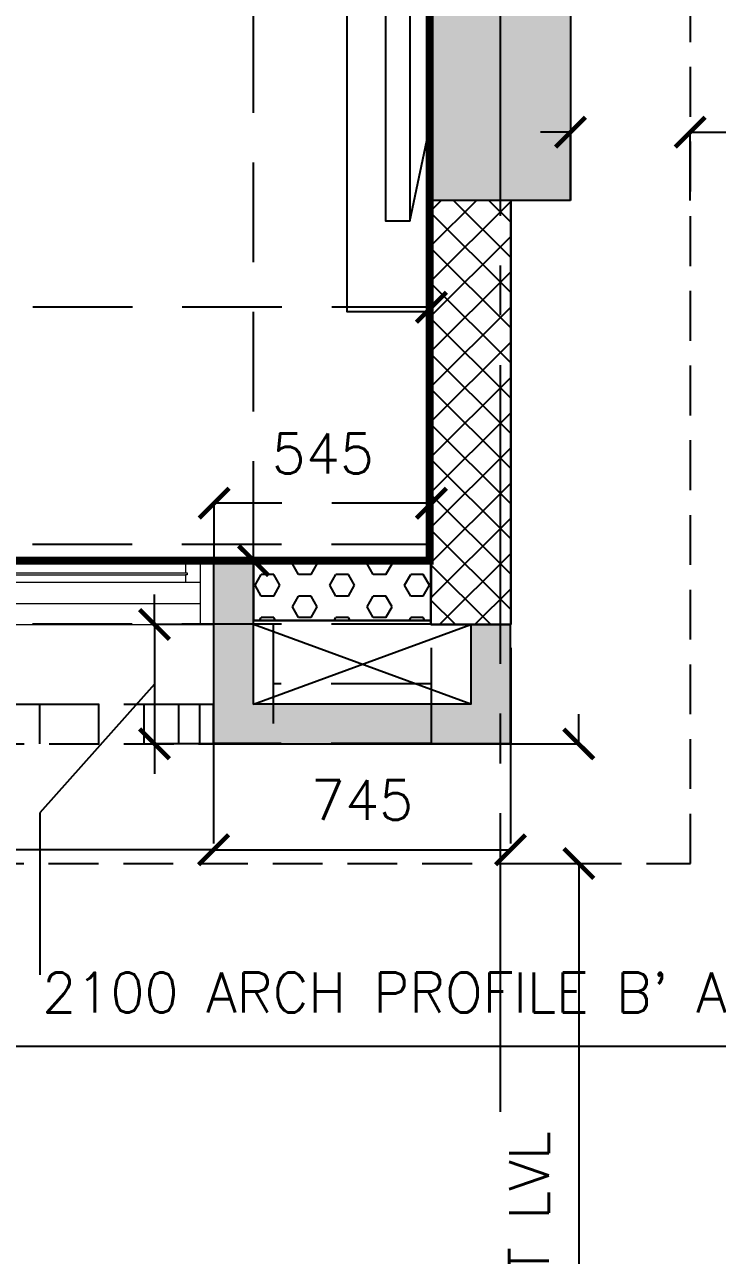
# Model space of a CAD drawing. Header units: millimetres. Extents: x 1135099 to 1230264, y -5736945 to -5695799.
# Drawn here: x 1215781 to 1217520, y -5729169 to -5726078 of the extents above; entities that cross this region are included whole.
import ezdxf

# ---------------------------------------------------------------- set-up
doc = ezdxf.new("R2010")
doc.units = ezdxf.units.MM
doc.header["$LTSCALE"] = 1000
doc.header["$MEASUREMENT"] = 0
for name, pattern in [('$0$AUDIT_D_120904163729-0', [0]), ('$0$HIDDEN', [0.375, 0.25, -0.125]), ('$2$AUDIT_D_120904163729-0', [0]), ('$5$HIDDEN', [0.375, 0.25, -0.125]), ('2BHK-A - FRONT$1$AUDIT_D_120904163729-0', [0]), ('AUDIT_D_120904163729-0', [0]), ('T8(T9 IS SIMILAR) - 1st FLOOR ELEVATION$0$AUDIT_D_120904163729-0', [0]), ('T8(T9 IS SIMILAR) - 1st FLOOR ELEVATION$0$HIDDEN', [0.375, 0.25, -0.125]), ('T8(T9 IS SIMILAR) - DIMENSION & TEXTING$0$HIDDEN', [0.375, 0.25, -0.125]), ('T8(T9 IS SIMILAR) - TYPICAL FLOOR ELEVATION$1$AUDIT_D_120904163729-0', [0]), ('T8(T9 IS SIMILAR) - TYPICAL FLOOR ELEVATION$1$HIDDEN', [0.375, 0.25, -0.125]), ('T8(T9 IS SIMILAR)$0$$0$HIDDEN', [0.375, 0.25, -0.125]), ('T8_REFUGE COLUMNS$0$CENTER2', [1.125, 0.75, -0.125, 0.125, -0.125])]:
    doc.linetypes.add(name, pattern=pattern)
doc.layers.get('0').update_dxf_attribs({"linetype": 'AUDIT_D_120904163729-0'})
for name, color, linetype in [('$0$A-DIM', 1, '$0$AUDIT_D_120904163729-0'), ('$1$A-DIM', 1, '$2$AUDIT_D_120904163729-0'), ('2BHK-A - FRONT$0$a-furniture', 8, 'Continuous'), ('2BHK-A - FRONT$1$A-HATCH -160', 251, '2BHK-A - FRONT$1$AUDIT_D_120904163729-0'), ('T8(T9 IS SIMILAR) - 1st FLOOR ELEVATION$0$A-WALL-FEATURES', 110, 'T8(T9 IS SIMILAR) - 1st FLOOR ELEVATION$0$AUDIT_D_120904163729-0'), ('T8(T9 IS SIMILAR) - DIMENSION & TEXTING$0$A-DIMENSIONS', 2, 'T8(T9 IS SIMILAR) - DIMENSION & TEXTING$0$HIDDEN'), ('T8(T9 IS SIMILAR) - TYPICAL FLOOR ELEVATION$1$A-DIM', 1, 'T8(T9 IS SIMILAR) - TYPICAL FLOOR ELEVATION$1$AUDIT_D_120904163729-0'), ('T8(T9 IS SIMILAR) - TYPICAL FLOOR ELEVATION$1$A-WALL HATCH', 252, 'T8(T9 IS SIMILAR) - TYPICAL FLOOR ELEVATION$1$AUDIT_D_120904163729-0'), ('T8(T9 IS SIMILAR) - TYPICAL FLOOR ELEVATION$1$A-WALL-FEATURES', 6, 'T8(T9 IS SIMILAR) - TYPICAL FLOOR ELEVATION$1$AUDIT_D_120904163729-0'), ('T8(T9 IS SIMILAR)$0$S-BEAM', 20, 'T8(T9 IS SIMILAR)$0$$0$HIDDEN'), ('T8_REFUGE COLUMNS$0$A-CENTERLINE', 193, 'T8_REFUGE COLUMNS$0$CENTER2'), ('T8_REFUGE COLUMNS$1$A-RCC COLS', 3, 'Continuous'), ('T8_TYPICAL COLUMNS$0$A-RCC COLS', 3, 'Continuous')]:
    doc.layers.add(name, color=color, linetype=linetype)
for name, color, linetype, lineweight in [('2BHK-A - FRONT$1$A-WALL- 160', 6, 'Continuous', 30), ('2BHK-A - FRONT$1$Window', 4, 'Continuous', 20), ('T8(T9 IS SIMILAR)$0$D&W', 8, 'Continuous', 25)]:
    doc.layers.add(name, color=color, linetype=linetype, lineweight=lineweight)
doc.layers.add('A-RERA CARPET AREA', color=30, linetype='Continuous', plot=False)
doc.layers.add('T8_REFUGE COLUMNS$1$COL-HATCH', color=7, linetype='Continuous', lineweight=25, true_color=0xa3a3a3)
doc.styles.add('$4$Romans 1', font='romans.shx', dxfattribs={"height": 100})
doc.styles.add('$6$Romans 1', font='romans.shx', dxfattribs={"height": 100})
doc.styles.add('T8(T9 IS SIMILAR) - DIMENSION & TEXTING$0$Romans 1', font='romans.shx', dxfattribs={"height": 100})
doc.styles.add('T8(T9 IS SIMILAR) - TYPICAL FLOOR ELEVATION$1$Romans 1', font='romans.shx', dxfattribs={"height": 100})
doc.dimstyles.new('$1$ALPINE S', dxfattribs={"dimscale": 0, "dimtxt": 100, "dimasz": 75, "dimexe": 0, "dimexo": 0, "dimgap": 75, "dimtad": 1, "dimdec": 0, "dimzin": 0, "dimdsep": 46, "dimtxsty": '$4$Romans 1', "dimblk": '$4$_ArchTick', "dimcen": 0.09, "dimclrd": 256, "dimclre": 256, "dimclrt": 7, "dimadec": 0, "dimazin": 0, "dimtfac": 1, "dimtdec": 0, "dimtofl": 0, "dimtmove": 1, "dimatfit": 0, "dimldrblk": '$1$_Open90', "dimfxl": 1, "dimtolj": 1, "dimtzin": 0, "dimarcsym": 0})
doc.dimstyles.new('$2$ALPINE S', dxfattribs={"dimscale": 0, "dimtxt": 100, "dimasz": 75, "dimexe": 0, "dimexo": 0, "dimgap": 75, "dimtad": 1, "dimdec": 0, "dimzin": 0, "dimdsep": 46, "dimtxsty": '$6$Romans 1', "dimblk": '$6$_ArchTick', "dimcen": 0.09, "dimclrd": 256, "dimclre": 256, "dimclrt": 7, "dimadec": 0, "dimazin": 0, "dimtfac": 1, "dimtdec": 0, "dimtofl": 0, "dimtmove": 1, "dimatfit": 0, "dimldrblk": '$2$_Open90', "dimfxl": 1, "dimtolj": 1, "dimtzin": 0, "dimarcsym": 0})
doc.dimstyles.new('T8(T9 IS SIMILAR) - DIMENSION & TEXTING$0$ALPINE S', dxfattribs={"dimscale": 0, "dimtxt": 100, "dimasz": 75, "dimexe": 0, "dimexo": 0, "dimgap": 75, "dimtad": 1, "dimdec": 0, "dimzin": 0, "dimdsep": 46, "dimtxsty": 'T8(T9 IS SIMILAR) - DIMENSION & TEXTING$0$Romans 1', "dimblk": 'T8(T9 IS SIMILAR) - DIMENSION & TEXTING$0$_ArchTick', "dimcen": 0.09, "dimclrd": 256, "dimclre": 256, "dimclrt": 7, "dimadec": 0, "dimazin": 0, "dimtfac": 1, "dimtdec": 0, "dimtofl": 0, "dimtmove": 1, "dimatfit": 0, "dimldrblk": 'T8(T9 IS SIMILAR) - DIMENSION & TEXTING$0$_Open90', "dimfxl": 1, "dimtolj": 1, "dimtzin": 0, "dimarcsym": 0})
doc.dimstyles.new('T8(T9 IS SIMILAR) - TYPICAL FLOOR ELEVATION$1$ALPINE S', dxfattribs={"dimscale": 0, "dimtxt": 100, "dimasz": 75, "dimexe": 0, "dimexo": 0, "dimgap": 75, "dimtad": 1, "dimdec": 0, "dimzin": 0, "dimdsep": 46, "dimtxsty": 'T8(T9 IS SIMILAR) - TYPICAL FLOOR ELEVATION$1$Romans 1', "dimblk": 'T8(T9 IS SIMILAR) - TYPICAL FLOOR ELEVATION$1$_ArchTick', "dimcen": 0.09, "dimclrd": 256, "dimclre": 256, "dimclrt": 7, "dimadec": 0, "dimazin": 0, "dimtfac": 1, "dimtdec": 0, "dimtofl": 0, "dimtmove": 1, "dimatfit": 0, "dimldrblk": 'T8(T9 IS SIMILAR) - TYPICAL FLOOR ELEVATION$1$_Open90', "dimfxl": 1, "dimtolj": 1, "dimtzin": 0, "dimarcsym": 0})

# ---------------------------------------------------------------- blocks, each defined once
blk = doc.blocks.new('T8(T9 IS SIMILAR) - DIMENSION & TEXTING$0$_ArchTick')
at = {"color": 0, "linetype": 'ByBlock', "const_width": 0.15}
blk.add_lwpolyline([(-0.5, -0.5), (0.5, 0.5)], dxfattribs=at)
blk = doc.blocks.new('*D532')
at = {"layer": 'T8(T9 IS SIMILAR) - DIMENSION & TEXTING$0$A-DIMENSIONS', "linetype": 'T8(T9 IS SIMILAR) - DIMENSION & TEXTING$0$HIDDEN', "lineweight": -2, "transparency": 16777216}
for p, q in [((1216256.8, -5727424.6), (1216256.8, -5727280.1)), ((1216801.9, -5727424.6), (1216801.9, -5727280.1))]:
    blk.add_line(p, q, dxfattribs=at)
at = {"layer": 'T8(T9 IS SIMILAR) - DIMENSION & TEXTING$0$A-DIMENSIONS', "lineweight": -2, "transparency": 16777216}
blk.add_line((1216801.9, -5727280.1), (1216256.8, -5727280.1), dxfattribs=at)
at = {"layer": 'T8(T9 IS SIMILAR) - DIMENSION & TEXTING$0$A-DIMENSIONS', "linetype": 'ByBlock', "lineweight": -2, "transparency": 16777216, "xscale": 75, "yscale": 75, "zscale": 75, "rotation": 180}
blk.add_blockref('T8(T9 IS SIMILAR) - DIMENSION & TEXTING$0$_ArchTick', (1216256.8, -5727280.1), dxfattribs=at)
at = {"layer": 'T8(T9 IS SIMILAR) - DIMENSION & TEXTING$0$A-DIMENSIONS', "linetype": 'ByBlock', "lineweight": -2, "transparency": 16777216, "xscale": 75, "yscale": 75, "zscale": 75}
blk.add_blockref('T8(T9 IS SIMILAR) - DIMENSION & TEXTING$0$_ArchTick', (1216801.9, -5727280.1), dxfattribs=at)
at = {"layer": 'T8(T9 IS SIMILAR) - DIMENSION & TEXTING$0$A-DIMENSIONS', "color": 7, "linetype": 'ByBlock', "transparency": 16777216, "insert": (1216529.4, -5727155.1), "char_height": 100, "attachment_point": 5, "style": 'T8(T9 IS SIMILAR) - DIMENSION & TEXTING$0$Romans 1'}
blk.add_mtext('\\A1;545', dxfattribs=at)
blk = doc.blocks.new('T8(T9 IS SIMILAR) - DIMENSION & TEXTING$0$_Open90')
at = {"color": 0, "linetype": 'ByBlock', "lineweight": -2}
for p, q in [((-0.5, 0.5), (0, 0)), ((0, 0), (-1, 0)), ((0, 0), (-0.5, -0.5))]:
    blk.add_line(p, q, dxfattribs=at)
blk = doc.blocks.new('*D534')
at = {"layer": 'T8(T9 IS SIMILAR) - DIMENSION & TEXTING$0$A-DIMENSIONS', "linetype": 'T8(T9 IS SIMILAR) - DIMENSION & TEXTING$0$HIDDEN', "lineweight": -2, "transparency": 16777216}
for p, q in [((1213411.9, -5726519.7), (1213411.9, -5726787.9)), ((1216801.9, -5726519.7), (1216801.9, -5726787.9))]:
    blk.add_line(p, q, dxfattribs=at)
at = {"layer": 'T8(T9 IS SIMILAR) - DIMENSION & TEXTING$0$A-DIMENSIONS', "lineweight": -2, "transparency": 16777216}
blk.add_line((1216801.9, -5726787.9), (1213411.9, -5726787.9), dxfattribs=at)
at = {"layer": 'T8(T9 IS SIMILAR) - DIMENSION & TEXTING$0$A-DIMENSIONS', "linetype": 'ByBlock', "lineweight": -2, "transparency": 16777216, "xscale": 75, "yscale": 75, "zscale": 75, "rotation": 180}
blk.add_blockref('T8(T9 IS SIMILAR) - DIMENSION & TEXTING$0$_ArchTick', (1213411.9, -5726787.9), dxfattribs=at)
at = {"layer": 'T8(T9 IS SIMILAR) - DIMENSION & TEXTING$0$A-DIMENSIONS', "linetype": 'ByBlock', "lineweight": -2, "transparency": 16777216, "xscale": 75, "yscale": 75, "zscale": 75}
blk.add_blockref('T8(T9 IS SIMILAR) - DIMENSION & TEXTING$0$_ArchTick', (1216801.9, -5726787.9), dxfattribs=at)
at = {"layer": 'T8(T9 IS SIMILAR) - DIMENSION & TEXTING$0$A-DIMENSIONS', "color": 7, "linetype": 'ByBlock', "transparency": 16777216, "insert": (1215106.9, -5726662.9), "char_height": 100, "attachment_point": 5, "style": 'T8(T9 IS SIMILAR) - DIMENSION & TEXTING$0$Romans 1'}
blk.add_mtext('\\A1;3390', dxfattribs=at)
blk = doc.blocks.new('*D535')
at = {"layer": 'T8(T9 IS SIMILAR) - DIMENSION & TEXTING$0$A-DIMENSIONS', "linetype": 'T8(T9 IS SIMILAR) - DIMENSION & TEXTING$0$HIDDEN', "lineweight": -2, "transparency": 16777216}
for p, q in [((1216152.2, -5723474.4), (1216355.8, -5723474.4)), ((1216223.8, -5727424.6), (1216355.8, -5727424.6))]:
    blk.add_line(p, q, dxfattribs=at)
at = {"layer": 'T8(T9 IS SIMILAR) - DIMENSION & TEXTING$0$A-DIMENSIONS', "lineweight": -2, "transparency": 16777216}
blk.add_line((1216355.8, -5727424.6), (1216355.8, -5723474.4), dxfattribs=at)
at = {"layer": 'T8(T9 IS SIMILAR) - DIMENSION & TEXTING$0$A-DIMENSIONS', "linetype": 'ByBlock', "lineweight": -2, "transparency": 16777216, "xscale": 75, "yscale": 75, "zscale": 75}
for p, rotation in [((1216355.8, -5723474.4), 90), ((1216355.8, -5727424.6), 270)]:
    blk.add_blockref('T8(T9 IS SIMILAR) - DIMENSION & TEXTING$0$_ArchTick', p, dxfattribs=dict(at, rotation=rotation))
at = {"layer": 'T8(T9 IS SIMILAR) - DIMENSION & TEXTING$0$A-DIMENSIONS', "color": 7, "linetype": 'ByBlock', "transparency": 16777216, "insert": (1216230.8, -5725449.5), "char_height": 100, "attachment_point": 5, "rotation": 90, "style": 'T8(T9 IS SIMILAR) - DIMENSION & TEXTING$0$Romans 1'}
blk.add_mtext('\\A1;3950', dxfattribs=at)
blk = doc.blocks.new('T8(T9 IS SIMILAR) - 1st FLOOR ELEVATION')
at = {"layer": 'T8(T9 IS SIMILAR) - 1st FLOOR ELEVATION$0$A-WALL-FEATURES', "color": 2, "linetype": 'T8(T9 IS SIMILAR) - 1st FLOOR ELEVATION$0$HIDDEN', "ltscale": 0.5}
for p, q in [((1214155.4, -5727784.4, -0.6), (1216255.4, -5727784.4, -0.6)), ((1215818.9, -5727884.4, -0.6), (1215818.9, -5727784.4, -0.6)), ((1215967.3, -5727884.4, -0.6), (1215967.3, -5727784.4, -0.6)), ((1216080.8, -5727884.4, -0.6), (1216080.8, -5727784.4, -0.6)), ((1216168.1, -5727884.4, -0.6), (1216168.1, -5727784.4, -0.6)), ((1216220.5, -5727884.4, -0.6), (1216220.5, -5727784.4, -0.6)), ((1216255.4, -5727884.4, -0.6), (1216255.4, -5727784.4, -0.6)), ((1214155.4, -5727884.4, -0.6), (1216255.4, -5727884.4, -0.6))]:
    blk.add_line(p, q, dxfattribs=at)
blk.add_lwpolyline([(1213403.9, -5728184.6), (1217451.9, -5728184.7), (1217451.9, -5722974), (1216152.2, -5722974)], dxfattribs=at)
blk = doc.blocks.new('T8_REFUGE COLUMNS')
at = {"layer": 'T8_REFUGE COLUMNS$1$COL-HATCH', "linetype": 'ByBlock'}
h = blk.add_hatch(color=256, dxfattribs=at)
h.dxf.hatch_style = 1
h.paths.add_polyline_path([(1217152.1, -5726519.9), (1216802.1, -5726519.9), (1216802.1, -5724724.9), (1217152.1, -5724724.9)])
at = {"layer": 'T8_REFUGE COLUMNS$0$A-CENTERLINE'}
blk.add_line((1216977.1, -5728808.5), (1216977.1, -5698299.6), dxfattribs=at)
at = {"layer": 'T8_REFUGE COLUMNS$1$A-RCC COLS', "linetype": 'ByBlock'}
blk.add_lwpolyline([(1217152.1, -5726519.9), (1216802.1, -5726519.9), (1216802.1, -5724724.9), (1217152.1, -5724724.9)], close=True, dxfattribs=at)
blk = doc.blocks.new('T8_TYPICAL COLUMNS')
at = {"layer": 'T8_TYPICAL COLUMNS$0$A-RCC COLS', "linetype": 'ByBlock'}
blk.add_blockref('T8_REFUGE COLUMNS', (0, 0), dxfattribs=at)
blk = doc.blocks.new('2BHK-A - FRONT$0$2100')
at = {"layer": '2BHK-A - FRONT$1$Window', "color": 1, "lineweight": 13}
for p, q in [((1150876.5, -5693344.1), (1148842.5, -5693344.1)), ((1149507.5, -5693344.1), (1148880, -5693344.1)), ((1149507.5, -5693397.4), (1148880, -5693397.4)), ((1150173.7, -5693397.4), (1149545, -5693397.4)), ((1150211.2, -5693397.4), (1150876.5, -5693397.4)), ((1149507.5, -5693450.8), (1148842.5, -5693450.8)), ((1150173.7, -5693450.8), (1149545, -5693450.8)), ((1150839, -5693450.8), (1150211.2, -5693450.8)), ((1150173.7, -5693504.1), (1148842.5, -5693504.1)), ((1150839, -5693504.1), (1150211.2, -5693504.1))]:
    blk.add_line(p, q, dxfattribs=at)
at = {"layer": '2BHK-A - FRONT$1$Window', "color": 5, "lineweight": 13}
for p, q in [((1149507.5, -5693374.4), (1148880, -5693374.4)), ((1149507.5, -5693378.9), (1148880, -5693378.9)), ((1150173.7, -5693416), (1149545, -5693416)), ((1150173.7, -5693432.2), (1149545, -5693432.2)), ((1150839, -5693469.3), (1150211.2, -5693469.3)), ((1150839, -5693485.5), (1150211.2, -5693485.5))]:
    blk.add_line(p, q, dxfattribs=at)
at = {"layer": '2BHK-A - FRONT$1$Window', "color": 4, "lineweight": 13}
for points in [[(1148842.5, -5693344.1), (1148809.5, -5693344.1), (1148809.5, -5693504.1), (1148842.5, -5693504.1)], [(1148880, -5693378.9), (1148880, -5693397.4), (1148842.5, -5693397.4), (1148842.5, -5693344.1), (1148880, -5693344.1), (1148880, -5693374.4), (1148875.5, -5693374.4), (1148875.5, -5693378.9)], [(1149507.5, -5693378.9), (1149507.5, -5693397.4), (1149545, -5693397.4), (1149545, -5693344.1), (1149507.5, -5693344.1), (1149507.5, -5693374.4), (1149512, -5693374.4), (1149512, -5693378.9)], [(1150909.5, -5693344.1), (1150876.5, -5693344.1), (1150876.5, -5693504.1), (1150909.5, -5693504.1)], [(1149545, -5693432.2), (1149545, -5693450.8), (1149507.5, -5693450.8), (1149507.5, -5693397.4), (1149545, -5693397.4), (1149545, -5693416), (1149540.5, -5693416), (1149540.5, -5693432.2)], [(1150173.7, -5693432.2), (1150173.7, -5693450.8), (1150211.2, -5693450.8), (1150211.2, -5693397.4), (1150173.7, -5693397.4), (1150173.7, -5693416), (1150178.2, -5693416), (1150178.2, -5693432.2)], [(1150211.2, -5693485.5), (1150211.2, -5693504.1), (1150173.7, -5693504.1), (1150173.7, -5693450.8), (1150211.2, -5693450.8), (1150211.2, -5693469.3), (1150206.7, -5693469.3), (1150206.7, -5693485.5)], [(1150839, -5693485.5), (1150839, -5693504.1), (1150876.5, -5693504.1), (1150876.5, -5693450.8), (1150839, -5693450.8), (1150839, -5693469.3), (1150843.5, -5693469.3), (1150843.5, -5693485.5)]]:
    blk.add_lwpolyline(points, close=True, dxfattribs=at)
blk = doc.blocks.new('2BHK-A - FRONT$0$A$C7BF77BFD')
at = {"layer": '2BHK-A - FRONT$0$a-furniture'}
for p, q in [((-300, 1078.1), (-246.9, 1328.1)), ((-300, 1078.1), (-300, 478.1)), ((-246.9, 228.1), (-300, 478.1))]:
    blk.add_line(p, q, dxfattribs=at)
for points in [[(-300, 1550), (-300, 0), (-90, 0), (-90, 1550)], [(-246.9, 228.1), (-186.9, 228.1), (-186.9, 1328.1), (-246.9, 1328.1)]]:
    blk.add_lwpolyline(points, close=True, dxfattribs=at)
blk = doc.blocks.new('2BHK-A - FRONT')
at = {"layer": '2BHK-A - FRONT$1$A-HATCH -160', "linetype": 'ByBlock'}
h = blk.add_hatch(dxfattribs=at)
h.set_pattern_fill('ANSI37', color=256, scale=500)
h.paths.add_polyline_path([(1141249.5, -5727584.8), (1141049.5, -5727584.8), (1141049.5, -5726519.5), (1141249.5, -5726519.5)])
h.paths.add_polyline_path([(1141249.5, -5723474.2), (1141899.2, -5723474.2), (1141899.2, -5723274.2), (1141249.5, -5723274.2)])
h.paths.add_polyline_path([(1147999.5, -5728684.2), (1148199.5, -5728684.2), (1148199.5, -5727609.8), (1147999.5, -5727609.8)])
h = blk.add_hatch(dxfattribs=at)
h.set_pattern_fill('HEX', color=256, scale=250)
h.paths.add_polyline_path([(1141695, -5727574.6), (1141249.8, -5727574.6), (1141249.8, -5727424.6), (1141695, -5727424.6)])
h.paths.add_polyline_path([(1143995, -5727574.6), (1144639.8, -5727574.6), (1144639.8, -5727424.6), (1143995, -5727424.6)])
at = {"layer": '2BHK-A - FRONT$1$A-WALL- 160', "linetype": 'ByBlock'}
for p, q in [((1141049.5, -5727584.6, 0.3), (1141049.5, -5726519.9, 0.7)), ((1141249.5, -5727584.6, 0.3), (1141249.7, -5726519.5)), ((1141249.5, -5727424.6, 0.3), (1141695, -5727424.6, -0.4)), ((1141695, -5727424.6, -0.4), (1141695, -5727574.6, -0.4)), ((1141049.5, -5727584.6, 0.3), (1141249.5, -5727584.6, 0.3)), ((1141249.5, -5727574.6, 0.3), (1141695, -5727574.6, -0.4))]:
    blk.add_line(p, q, dxfattribs=at)
at = {"layer": '2BHK-A - FRONT$0$a-furniture', "extrusion": (-0.000159294, 0.000512155, 1)}
blk.add_blockref('2BHK-A - FRONT$0$A$C7BF77BFD', (1141549.5, -5726798.7, -3115.6), dxfattribs=at)
at = {"layer": '2BHK-A - FRONT$1$A-WALL- 160', "linetype": 'ByBlock'}
blk.add_blockref('2BHK-A - FRONT$0$2100', (-7014.5, -34080.5), dxfattribs=at)
blk = doc.blocks.new('T8(T9 IS SIMILAR) - TYPICAL FLOOR ELEVATION$1$_ArchTick')
at = {"color": 0, "linetype": 'ByBlock', "const_width": 0.15}
blk.add_lwpolyline([(-0.5, -0.5), (0.5, 0.5)], dxfattribs=at)
blk = doc.blocks.new('*D749')
at = {"layer": 'T8(T9 IS SIMILAR) - TYPICAL FLOOR ELEVATION$1$A-DIM', "linetype": 'T8(T9 IS SIMILAR) - TYPICAL FLOOR ELEVATION$1$HIDDEN', "lineweight": -2, "transparency": 16777216}
for p, q in [((1216256.8, -5727884.6), (1216256.8, -5728150.3)), ((1217001.9, -5727884.6), (1217001.9, -5728150.3))]:
    blk.add_line(p, q, dxfattribs=at)
at = {"layer": 'T8(T9 IS SIMILAR) - TYPICAL FLOOR ELEVATION$1$A-DIM', "lineweight": -2, "transparency": 16777216}
blk.add_line((1216256.8, -5728150.3), (1217001.9, -5728150.3), dxfattribs=at)
at = {"layer": 'T8(T9 IS SIMILAR) - TYPICAL FLOOR ELEVATION$1$A-DIM', "linetype": 'ByBlock', "lineweight": -2, "transparency": 16777216, "xscale": 75, "yscale": 75, "zscale": 75, "rotation": 180}
blk.add_blockref('T8(T9 IS SIMILAR) - TYPICAL FLOOR ELEVATION$1$_ArchTick', (1216256.8, -5728150.3), dxfattribs=at)
at = {"layer": 'T8(T9 IS SIMILAR) - TYPICAL FLOOR ELEVATION$1$A-DIM', "linetype": 'ByBlock', "lineweight": -2, "transparency": 16777216, "xscale": 75, "yscale": 75, "zscale": 75}
blk.add_blockref('T8(T9 IS SIMILAR) - TYPICAL FLOOR ELEVATION$1$_ArchTick', (1217001.9, -5728150.3), dxfattribs=at)
at = {"layer": 'T8(T9 IS SIMILAR) - TYPICAL FLOOR ELEVATION$1$A-DIM', "color": 7, "linetype": 'ByBlock', "transparency": 16777216, "insert": (1216629.4, -5728025.3), "char_height": 100, "attachment_point": 5, "style": 'T8(T9 IS SIMILAR) - TYPICAL FLOOR ELEVATION$1$Romans 1'}
blk.add_mtext('\\A1;745', dxfattribs=at)
blk = doc.blocks.new('T8(T9 IS SIMILAR) - TYPICAL FLOOR ELEVATION$1$_Open90')
at = {"color": 0, "linetype": 'ByBlock', "lineweight": -2}
for p, q in [((-0.5, 0.5), (0, 0)), ((0, 0), (-1, 0)), ((0, 0), (-0.5, -0.5))]:
    blk.add_line(p, q, dxfattribs=at)
blk = doc.blocks.new('*D750')
at = {"layer": 'T8(T9 IS SIMILAR) - TYPICAL FLOOR ELEVATION$1$A-DIM', "lineweight": -2, "transparency": 16777216}
for p, q in [((1216108.5, -5727584.6), (1216108.5, -5727509.6)), ((1216108.5, -5727584.6), (1216108.5, -5727884.6)), ((1216108.5, -5727734.6), (1215821, -5728057.6)), ((1216108.5, -5727884.6), (1216108.5, -5727959.6)), ((1215821, -5728057.6), (1215821, -5728464.7))]:
    blk.add_line(p, q, dxfattribs=at)
at = {"layer": 'T8(T9 IS SIMILAR) - TYPICAL FLOOR ELEVATION$1$A-DIM', "linetype": 'T8(T9 IS SIMILAR) - TYPICAL FLOOR ELEVATION$1$HIDDEN', "lineweight": -2, "transparency": 16777216}
for p, q in [((1216256.8, -5727584.6), (1216108.5, -5727584.6)), ((1216256.8, -5727884.6), (1216108.5, -5727884.6))]:
    blk.add_line(p, q, dxfattribs=at)
at = {"layer": 'T8(T9 IS SIMILAR) - TYPICAL FLOOR ELEVATION$1$A-DIM', "linetype": 'ByBlock', "lineweight": -2, "transparency": 16777216, "xscale": 75, "yscale": 75, "zscale": 75}
for p, rotation in [((1216108.5, -5727584.6), 270), ((1216108.5, -5727884.6), 90)]:
    blk.add_blockref('T8(T9 IS SIMILAR) - TYPICAL FLOOR ELEVATION$1$_ArchTick', p, dxfattribs=dict(at, rotation=rotation))
at = {"layer": 'T8(T9 IS SIMILAR) - TYPICAL FLOOR ELEVATION$1$A-DIM', "color": 7, "linetype": 'ByBlock', "transparency": 16777216, "insert": (1215696, -5728261.1), "char_height": 100, "attachment_point": 5, "rotation": 90, "style": 'T8(T9 IS SIMILAR) - TYPICAL FLOOR ELEVATION$1$Romans 1'}
blk.add_mtext('\\A1;300', dxfattribs=at)
blk = doc.blocks.new('$4$_ArchTick')
at = {"color": 0, "linetype": 'ByBlock', "const_width": 0.15}
blk.add_lwpolyline([(-0.5, -0.5), (0.5, 0.5)], dxfattribs=at)
blk = doc.blocks.new('*D131')
at = {"layer": '$0$A-DIM', "linetype": '$0$HIDDEN', "lineweight": -2, "transparency": 16777216}
for p, q in [((31424.7, -9084.8), (31424.7, -9350.5)), ((29324.7, -9085.4), (29324.7, -9350.5))]:
    blk.add_line(p, q, dxfattribs=at)
at = {"layer": '$0$A-DIM', "lineweight": -2, "transparency": 16777216}
for p, q in [((31424.7, -9350.5), (29324.7, -9350.5)), ((30374.7, -9350.5), (30768.9, -9843.2)), ((30768.9, -9843.2), (33280.8, -9843.2))]:
    blk.add_line(p, q, dxfattribs=at)
at = {"layer": '$0$A-DIM', "linetype": 'ByBlock', "lineweight": -2, "transparency": 16777216, "xscale": 75, "yscale": 75, "zscale": 75, "rotation": 180}
blk.add_blockref('$4$_ArchTick', (29324.7, -9350.5), dxfattribs=at)
at = {"layer": '$0$A-DIM', "linetype": 'ByBlock', "lineweight": -2, "transparency": 16777216, "xscale": 75, "yscale": 75, "zscale": 75}
blk.add_blockref('$4$_ArchTick', (31424.7, -9350.5), dxfattribs=at)
at = {"layer": '$0$A-DIM', "color": 7, "linetype": 'ByBlock', "transparency": 16777216, "insert": (32024.9, -9708.7), "char_height": 100, "attachment_point": 5, "style": '$4$Romans 1'}
blk.add_mtext("\\A1;2100 ARCH PROFILE B' ABOVE", dxfattribs=at)
blk = doc.blocks.new('$1$_Open90')
at = {"color": 0, "linetype": 'ByBlock', "lineweight": -2}
for p, q in [((-0.5, 0.5), (0, 0)), ((0, 0), (-1, 0)), ((0, 0), (-0.5, -0.5))]:
    blk.add_line(p, q, dxfattribs=at)
blk = doc.blocks.new('$6$_ArchTick')
at = {"color": 0, "linetype": 'ByBlock', "const_width": 0.15}
blk.add_lwpolyline([(-0.5, -0.5), (0.5, 0.5)], dxfattribs=at)
blk = doc.blocks.new('*D132')
at = {"layer": '$1$A-DIM', "lineweight": -2, "transparency": 16777216}
for p, q in [((32320.4, -7548.8), (32245.4, -7548.8)), ((32620.4, -7548.8), (35063.2, -7548.8))]:
    blk.add_line(p, q, dxfattribs=at)
at = {"layer": '$1$A-DIM', "linetype": '$5$HIDDEN', "lineweight": -2, "transparency": 16777216}
for p, q in [((32320.4, -7720), (32320.4, -7548.8)), ((32620.4, -7720), (32620.4, -7548.8))]:
    blk.add_line(p, q, dxfattribs=at)
at = {"layer": '$1$A-DIM', "linetype": 'ByBlock', "lineweight": -2, "transparency": 16777216, "xscale": 75, "yscale": 75, "zscale": 75}
blk.add_blockref('$6$_ArchTick', (32320.4, -7548.8), dxfattribs=at)
at = {"layer": '$1$A-DIM', "linetype": 'ByBlock', "lineweight": -2, "transparency": 16777216, "xscale": 75, "yscale": 75, "zscale": 75, "rotation": 180}
blk.add_blockref('$6$_ArchTick', (32620.4, -7548.8), dxfattribs=at)
at = {"layer": '$1$A-DIM', "color": 7, "linetype": 'ByBlock', "transparency": 16777216, "insert": (33916.8, -7423.8), "char_height": 100, "attachment_point": 5, "style": '$6$Romans 1'}
blk.add_mtext('\\A1;300 PROJ. AT PARAPET LVL', dxfattribs=at)
blk = doc.blocks.new('$2$_Open90')
at = {"color": 0, "linetype": 'ByBlock', "lineweight": -2}
for p, q in [((-0.5, 0.5), (0, 0)), ((0, 0), (-1, 0)), ((0, 0), (-0.5, -0.5))]:
    blk.add_line(p, q, dxfattribs=at)
blk = doc.blocks.new('*D133')
at = {"layer": '$1$A-DIM', "lineweight": -2, "transparency": 16777216}
for p, q in [((32341.1, -9084.8), (32341.1, -9009.8)), ((32341.1, -9384.8), (32341.1, -12133.2))]:
    blk.add_line(p, q, dxfattribs=at)
at = {"layer": '$1$A-DIM', "linetype": '$5$HIDDEN', "lineweight": -2, "transparency": 16777216}
for p, q in [((32169.9, -9084.8), (32341.1, -9084.8)), ((32169.9, -9384.8), (32341.1, -9384.8))]:
    blk.add_line(p, q, dxfattribs=at)
at = {"layer": '$1$A-DIM', "linetype": 'ByBlock', "lineweight": -2, "transparency": 16777216, "xscale": 75, "yscale": 75, "zscale": 75}
for p, rotation in [((32341.1, -9084.8), 270), ((32341.1, -9384.8), 90)]:
    blk.add_blockref('$6$_ArchTick', p, dxfattribs=dict(at, rotation=rotation))
at = {"layer": '$1$A-DIM', "color": 7, "linetype": 'ByBlock', "transparency": 16777216, "insert": (32216.1, -10986.7), "char_height": 100, "attachment_point": 5, "rotation": 90, "style": '$6$Romans 1'}
blk.add_mtext('\\A1;300 PROJ. AT PARAPET LVL', dxfattribs=at)
blk = doc.blocks.new('T8(T9 IS SIMILAR) - DIMENSION & TEXTING')
at = {"layer": 'T8(T9 IS SIMILAR) - DIMENSION & TEXTING$0$A-DIMENSIONS', "linetype": 'ByBlock'}
for base, p1, p2, angle, picture, middle in [((1216355.8, -5723474.4), (1216223.8, -5727424.6), (1216152.2, -5723474.4, -0.7), 90, '*D535', (1216230.8, -5725449.5)), ((1213411.9, -5726787.9), (1216801.9, -5726519.7), (1213411.9, -5726519.7, -2.3), 180, '*D534', (1215106.9, -5726662.9)), ((1216256.8, -5727280.1), (1216801.9, -5727424.6), (1216256.8, -5727424.6), 180, '*D532', (1216529.4, -5727155.1))]:
    dim = blk.add_linear_dim(base=base, p1=p1, p2=p2, angle=angle, dimstyle='T8(T9 IS SIMILAR) - DIMENSION & TEXTING$0$ALPINE S', override={"dimscale": 1, "dimfxl": 5, "dimarcsym": 1}, dxfattribs=at)
    dim.commit()
    dim.dimension.update_dxf_attribs({"geometry": picture, "text_midpoint": middle})
blk = doc.blocks.new('T8(T9 IS SIMILAR) - TYPICAL FLOOR ELEVATION')
at = {"layer": 'T8(T9 IS SIMILAR) - TYPICAL FLOOR ELEVATION$1$A-WALL HATCH', "linetype": 'ByBlock'}
h = blk.add_hatch(dxfattribs=at)
h.set_pattern_fill('ZIGZAG', color=256, scale=250)
h.set_pattern_definition([(0, (0, 0), (31.25, 31.25), [31.25, -31.25]), (90, (31.25, 0), (-31.25, 31.25), [31.25, -31.25])])
h.paths.add_polyline_path([(1186332.7, -5719983.5), (1186332.7, -5719683.5), (1186432.7, -5719683.5), (1186432.7, -5719883.5), (1186982.7, -5719883.5), (1186982.7, -5719523.5), (1187082.7, -5719523.5), (1187082.7, -5719983.5)])
h.paths.add_polyline_path([(1190232.7, -5719983.5), (1190232.7, -5719683.5), (1190132.7, -5719683.5), (1190132.7, -5719883.5), (1189582.7, -5719883.5), (1189582.7, -5719523.5), (1189482.7, -5719523.5), (1189482.7, -5719983.5)])
h.paths.add_polyline_path([(1190857.7, -5717933.5), (1190857.7, -5717733.5), (1190757.7, -5717733.5), (1190757.7, -5717933.5)])
h.paths.add_polyline_path([(1193357.7, -5717733.5), (1193357.7, -5717933.5), (1193257.7, -5717933.5), (1193257.7, -5717733.5)])
h.paths.add_polyline_path([(1196632.8, -5709938.8), (1196632.8, -5709738.8), (1196532.8, -5709738.8), (1196532.8, -5709938.8)])
h.paths.add_polyline_path([(1194132, -5709738.8), (1194132, -5709938.8), (1194032, -5709938.8), (1194032, -5709738.8)])
h.paths.add_polyline_path([(1195742.7, -5701889.7), (1196212.8, -5701889.7), (1196212.8, -5702349.7), (1196112.8, -5702349.7), (1196112.8, -5701989.7), (1195742.7, -5701989.7)])
h.paths.add_polyline_path([(1198312.8, -5702349.7), (1198312.8, -5701889.7), (1199132.6, -5701889.7), (1199132.6, -5701989.7), (1198412.8, -5701989.7), (1198412.8, -5702349.7)])
h.paths.add_polyline_path([(1199662.5, -5701090.3), (1199662.5, -5700890.3), (1199762.5, -5700890.3), (1199762.5, -5701090.3)])
h.paths.add_polyline_path([(1201862.6, -5700890.3), (1201862.6, -5701090.3), (1201962.6, -5701090.3), (1201962.6, -5700890.3)])
h.paths.add_polyline_path([(1210681.9, -5700890.3), (1210681.9, -5701090.3), (1210581.9, -5701090.3), (1210581.9, -5700890.3)])
h.paths.add_polyline_path([(1212882, -5701090.3), (1212882, -5700890.3), (1212782, -5700890.3), (1212782, -5701090.3)])
h.paths.add_polyline_path([(1214231.8, -5702349.7), (1214231.8, -5701889.7), (1213412.3, -5701889.7), (1213412.3, -5701989.7), (1214131.8, -5701989.7), (1214131.8, -5702349.7)])
h.paths.add_polyline_path([(1216801.9, -5701889.7), (1216331.8, -5701889.7), (1216331.8, -5702349.7), (1216431.8, -5702349.7), (1216431.8, -5701989.7), (1216801.9, -5701989.7)])
h.paths.add_polyline_path([(1215911.7, -5709938.8), (1215911.7, -5709738.8), (1216011.7, -5709738.8), (1216011.7, -5709938.8)])
h.paths.add_polyline_path([(1218412.5, -5709738.8), (1218412.5, -5709938.8), (1218512.5, -5709938.8), (1218512.5, -5709738.8)])
h.paths.add_polyline_path([(1221686.9, -5717933.5), (1221686.9, -5717733.5), (1221786.9, -5717733.5), (1221786.9, -5717933.5)])
h.paths.add_polyline_path([(1219186.9, -5717733.5), (1219186.9, -5717933.5), (1219286.9, -5717933.5), (1219286.9, -5717733.5)])
h.paths.add_polyline_path([(1222311.8, -5719983.5), (1222311.8, -5719683.5), (1222411.8, -5719683.5), (1222411.8, -5719883.5), (1222961.8, -5719883.5), (1222961.8, -5719523.5), (1223061.8, -5719523.5), (1223061.8, -5719983.5)])
h.paths.add_polyline_path([(1226211.8, -5719983.5), (1226211.8, -5719683.5), (1226111.8, -5719683.5), (1226111.8, -5719883.5), (1225561.8, -5719883.5), (1225561.8, -5719523.5), (1225461.8, -5719523.5), (1225461.8, -5719983.5)])
h.paths.add_polyline_path([(1217001.9, -5727584.6), (1216901.9, -5727584.6), (1216901.9, -5727784.6), (1216356.8, -5727784.6), (1216356.8, -5727424.6), (1216256.8, -5727424.6), (1216256.8, -5727884.6), (1217001.9, -5727884.6)])
h.paths.add_polyline_path([(1214156.8, -5727424.6), (1214056.8, -5727424.6), (1214056.8, -5727784.6), (1213412.3, -5727784.6), (1213412.3, -5727884.6), (1214156.8, -5727884.6)])
h.paths.add_polyline_path([(1210681.9, -5728884), (1210681.9, -5728684), (1210581.9, -5728684), (1210581.9, -5728884)])
h.paths.add_polyline_path([(1212882, -5728684), (1212882, -5728884), (1212782, -5728884), (1212782, -5728684)])
h.paths.add_polyline_path([(1201862.6, -5728884), (1201862.6, -5728684), (1201962.6, -5728684), (1201962.6, -5728884)])
h.paths.add_polyline_path([(1199662.5, -5728684), (1199662.5, -5728884), (1199762.5, -5728884), (1199762.5, -5728684)])
h.paths.add_polyline_path([(1198387.7, -5727424.6), (1198487.7, -5727424.6), (1198487.7, -5727784.6), (1199132.3, -5727784.6), (1199132.3, -5727884.6), (1198387.7, -5727884.6)])
h.paths.add_polyline_path([(1195542.6, -5727584.6), (1195642.6, -5727584.6), (1195642.6, -5727784.6), (1196187.7, -5727784.6), (1196187.7, -5727424.6), (1196287.7, -5727424.6), (1196287.7, -5727884.6), (1195542.6, -5727884.6)])
at = {"layer": 'T8(T9 IS SIMILAR) - TYPICAL FLOOR ELEVATION$1$A-WALL-FEATURES', "color": 8, "linetype": 'ByBlock'}
for p, q in [((1216901.9, -5727784.6), (1216356.8, -5727584.6)), ((1216356.8, -5727784.6), (1216901.9, -5727584.6))]:
    blk.add_line(p, q, dxfattribs=at)
at = {"layer": 'T8(T9 IS SIMILAR) - TYPICAL FLOOR ELEVATION$1$A-WALL-FEATURES', "color": 8, "linetype": 'T8(T9 IS SIMILAR) - TYPICAL FLOOR ELEVATION$1$HIDDEN'}
blk.add_line((1214156.8, -5727784.6), (1216256.8, -5727784.6), dxfattribs=at)
at = {"layer": 'T8(T9 IS SIMILAR) - TYPICAL FLOOR ELEVATION$1$A-WALL-FEATURES', "linetype": 'ByBlock'}
blk.add_lwpolyline([(1217001.9, -5727584.6), (1216901.9, -5727584.6), (1216901.9, -5727784.6), (1216356.8, -5727784.6), (1216356.8, -5727424.6), (1216256.8, -5727424.6), (1216256.8, -5727884.6), (1217001.9, -5727884.6)], close=True, dxfattribs=at)
at = {"layer": 'T8(T9 IS SIMILAR) - TYPICAL FLOOR ELEVATION$1$A-DIM', "linetype": 'ByBlock'}
dim = blk.add_linear_dim(base=(1216108.5, -5727884.6), p1=(1216256.8, -5727584.6), p2=(1216256.8, -5727884.6), angle=90, dimstyle='T8(T9 IS SIMILAR) - TYPICAL FLOOR ELEVATION$1$ALPINE S', override={"dimscale": 1, "dimfxl": 5, "dimarcsym": 1}, dxfattribs=at)
dim.commit()
dim.dimension.update_dxf_attribs({"geometry": '*D750', "text_midpoint": (1215821, -5728132.6), "dimtype": 128})
dim = blk.add_linear_dim(base=(1217001.9, -5728150.3), p1=(1216256.8, -5727884.6), p2=(1217001.9, -5727884.6), dimstyle='T8(T9 IS SIMILAR) - TYPICAL FLOOR ELEVATION$1$ALPINE S', override={"dimscale": 1, "dimfxl": 5, "dimarcsym": 1}, dxfattribs=at)
dim.commit()
dim.dimension.update_dxf_attribs({"geometry": '*D749', "text_midpoint": (1216629.4, -5728025.3)})
blk = doc.blocks.new('T8(T9 IS SIMILAR)')
at = {"layer": 'T8(T9 IS SIMILAR)$0$D&W', "linetype": 'ByBlock', "xscale": -1}
blk.add_blockref('2BHK-A - FRONT', (2358051.8, -0.4), dxfattribs=at)
at = {"layer": 'T8(T9 IS SIMILAR)$0$D&W', "linetype": 'ByBlock'}
blk.add_blockref('T8(T9 IS SIMILAR) - TYPICAL FLOOR ELEVATION', (0, 0), dxfattribs=at)
at = {"layer": 'T8(T9 IS SIMILAR)$0$S-BEAM'}
for p, q in [((1216802.4, -5726518.6, 0), (1216802.5, -5727883.5, 0)), ((1217002.4, -5726518.6, 0), (1217002.4, -5727883.5, 0)), ((1216802.4, -5727383.7, 0), (1213411.8, -5727383.7, 0)), ((1216802.4, -5727583.7, 0), (1213411.8, -5727583.7, 0)), ((1216256.2, -5727583.5, 0), (1216256.2, -5727883.6, 0)), ((1216406.2, -5727583.5, 0), (1216406.2, -5727883.6, 0)), ((1216801.7, -5727733.6, 0), (1216406.2, -5727733.6, 0)), ((1216801.7, -5727883.5, 0), (1216256.2, -5727883.6, 0)), ((1216801.7, -5727883.5, 0), (1217001.7, -5727883.5, 0))]:
    blk.add_line(p, q, dxfattribs=at)
at = {"layer": 'T8(T9 IS SIMILAR)$0$D&W', "linetype": 'ByBlock'}
blk.add_blockref('T8_TYPICAL COLUMNS', (0, 0), dxfattribs=at)
blk = doc.blocks.new('2ndflproj')
at = {"layer": '$0$A-DIM', "linetype": 'ByBlock'}
dim = blk.add_linear_dim(base=(29324.7, -9350.5), p1=(31424.7, -9084.8, 0.4), p2=(29324.7, -9085.4), angle=180, text="<> ARCH PROFILE B' ABOVE", dimstyle='$1$ALPINE S', override={"dimscale": 1, "dimfxl": 5, "dimarcsym": 1}, dxfattribs=at)
dim.commit()
dim.dimension.update_dxf_attribs({"geometry": '*D131', "text_midpoint": (30843.9, -9843.2), "dimtype": 128})
at = {"layer": '$1$A-DIM', "linetype": 'ByBlock'}
for base, p1, p2, angle, picture, middle in [((32620.4, -7548.8), (32320.4, -7720, 0), (32620.4, -7720), 180, '*D132', (33916.8, -7548.8)), ((32341.1, -9384.8), (32169.9, -9084.8, 0), (32169.9, -9384.8), 90, '*D133', (32341.1, -10986.7))]:
    dim = blk.add_linear_dim(base=base, p1=p1, p2=p2, angle=angle, text='<> PROJ. AT PARAPET LVL', dimstyle='$2$ALPINE S', override={"dimscale": 1, "dimtmove": 0, "dimfxl": 5, "dimarcsym": 1}, dxfattribs=at)
    dim.commit()
    dim.dimension.update_dxf_attribs({"geometry": picture, "text_midpoint": middle, "dimtype": 128})

msp = doc.modelspace()

# ---------------------------------------------------------------- linework, layer by layer
at = {"layer": 'A-RERA CARPET AREA', "const_width": 20, "elevation": 0.4}
msp.add_lwpolyline([(1207846.9, -5723373.8), (1207846.9, -5724473.8), (1210047.2, -5724473.7), (1210046.7, -5728522.5), (1213246.8, -5728523.1), (1213246.8, -5727424.2), (1216797.4, -5727424.2), (1216797.3, -5723474.1), (1215897.3, -5723474.3), (1215897.2, -5721923.9), (1213446.8, -5721923.9), (1213446.8, -5723474), (1212097.1, -5723474), (1212097.1, -5721923.8), (1211626.9, -5721923.8), (1211626.9, -5721674.5), (1210812.2, -5721674.5), (1210811.9, -5719224.1), (1208006.4, -5719224.5), (1208007, -5723373.8)], close=True, dxfattribs=at)

# ---------------------------------------------------------------- block references
at = {"linetype": 'ByBlock'}
msp.add_blockref('T8(T9 IS SIMILAR) - 1st FLOOR ELEVATION', (0, 0), dxfattribs=at)

# ---------------------------------------------------------------- next in the draw order: block references
msp.add_blockref('T8(T9 IS SIMILAR)', (-1.4, 0.2, -0.6), dxfattribs=at)

# ---------------------------------------------------------------- next in the draw order: block references
msp.add_blockref('T8(T9 IS SIMILAR) - DIMENSION & TEXTING', (0, 0), dxfattribs=at)

# ---------------------------------------------------------------- next in the draw order: block references
msp.add_blockref('2ndflproj', (1184830.7, -5718799.7, -0.6), dxfattribs=at)

doc.saveas('drawing.dxf')
